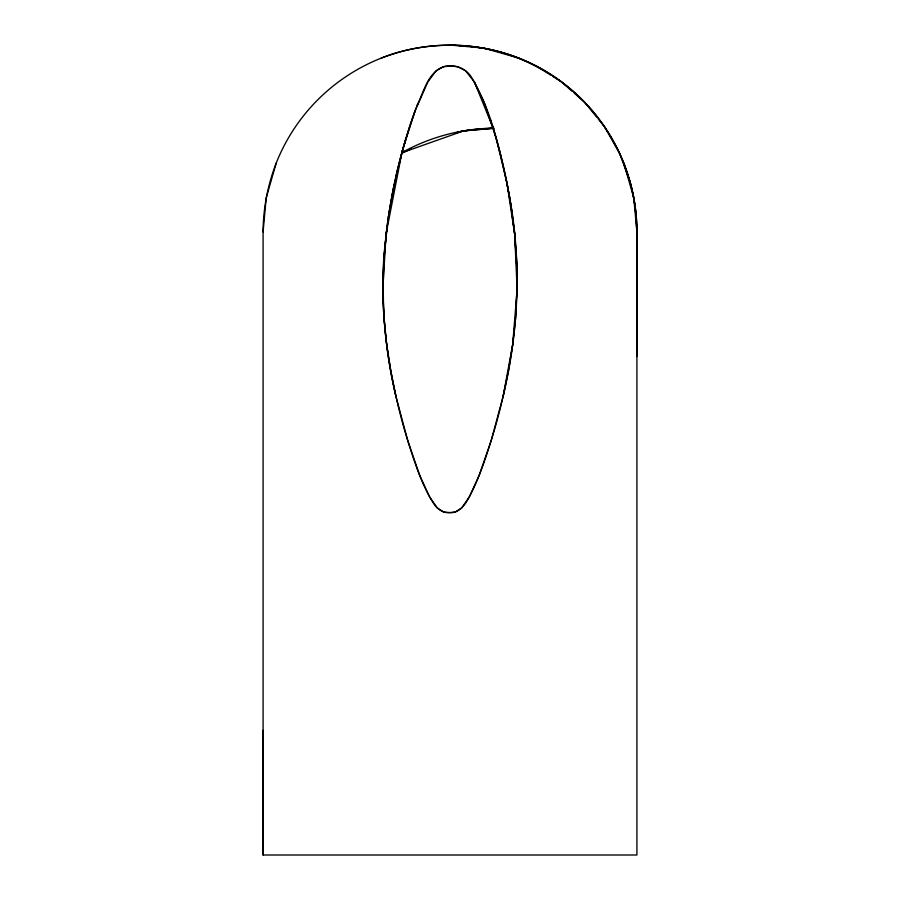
<?xml version="1.0" encoding="UTF-8"?>
<svg xmlns="http://www.w3.org/2000/svg" width="900" height="900" viewBox="0 0 900 900"><rect width="100%" height="100%" fill="white"/><g stroke="black" fill="none" stroke-linecap="round" stroke-linejoin="round"><path stroke-width="1.35" d="M263.081 855L263.081 231.919C263.216 208.417 267.739 185.051 276.199 163.114A186.919 186.919 0 0 1 381.195 58.129C424.957 40.815 475.043 40.815 518.805 58.129A186.919 186.919 0 0 1 623.801 163.114C632.261 185.051 636.784 208.417 636.919 231.919L636.919 855L263.081 855L263.081 730.384M382.838 284.085C382.601 321.851 387.72 359.505 395.933 396.326A610.2 610.2 0 0 0 404.764 430.74C412.571 455.58 419.625 481.32 433.642 503.527C437.074 508.882 442.845 513.349 449.516 512.606C457.582 513.54 463.613 506.891 467.246 500.512C479.621 478.766 486.821 454.534 494.168 430.74A631.462 631.462 0 0 0 503.123 396.326C518.929 330.446 521.719 261.45 509.175 194.771C501.019 154.935 492.885 113.58 471.971 78.165C466.729 68.501 455.692 64.373 445.23 66.319C428.141 70.808 423.821 91.856 417.004 105.705M636.919 356.535L636.919 231.919L635.827 215.471M503.134 396.326L512.685 344.576L517.129 289.339L516.724 261.506L514.676 234.101L511.279 207.574L506.835 182.351L496.001 137.588L484.515 103.275L474.3 81.765L465.446 70.718L457.605 66.645L450.416 66.071L443.486 66.645L436.207 70.718L427.916 81.765L415.125 110.689L403.2 147.938L394.695 182.351L387.799 220.703L383.58 261.506L382.804 289.339L383.918 317.171L386.707 344.576L390.814 371.104L395.933 396.326L407.835 441.09L419.749 475.391L429.548 496.912L437.332 507.96L443.767 512.021L449.516 512.606L455.243 512.021L461.621 507.96L469.35 496.912L479.115 475.391L491.062 441.09L503.134 396.326L508.387 371.104L512.685 344.576L515.711 317.171L517.163 283.05M382.973 276.199L384.199 252.686L387.09 225.799M395.933 396.326C372.397 299.126 382.736 196.29 417.949 103.275M382.804 289.339L386.044 234.101L401.603 154.125M263.081 231.919L266.197 197.91L276.199 163.114M388.339 217.035L392.569 192.746M477.608 129.105L463.657 130.882L401.873 152.741L402.548 150.289M402.885 149.062L408.679 129.566M401.873 152.741L406.192 137.588M409.016 128.486L409.702 126.383M410.04 125.325L415.069 110.846M402.199 152.775L405.889 150.784M402.289 153.023L411.053 148.838M381.195 58.129C440.111 34.92 509.996 43.324 560.801 81.383C602.64 112.163 630.956 160.886 635.648 212.726M455.546 133.031L463.657 130.882L493.605 128.104M457.144 132.289L463.657 130.882L493.976 128.306L481.759 128.7M455.535 45.416L450 45L484.009 48.116L518.805 58.129M459.697 45.72L468 46.339M470.767 46.553C498.994 49.523 526.781 59.164 550.406 74.992M552.724 76.41L560.801 81.383L572.153 91.316M574.222 93.127L584.55 102.161L596.644 117.034M598.376 119.16L604.429 126.608L619.717 153.596L630.101 181.879A186.919 186.919 0 0 1 636.919 231.919L633.803 197.91L623.801 163.114M474.3 81.765L493.166 128.104L499.815 151.616M490.421 119.587L490.961 121.241M492.064 124.616L492.615 126.349M500.141 152.854L502.369 161.899A572.591 572.591 0 0 1 510.277 201.274L514.597 233.359L517.05 271.755M506.835 182.351L514.676 234.101L517.129 289.339M401.827 152.651A192.847 192.847 0 0 1 493.166 128.227M392.794 191.554A588.442 588.442 0 0 1 394.189 184.748M395.64 178.065A588.442 588.442 0 0 1 401.546 153.956"/></g></svg>
